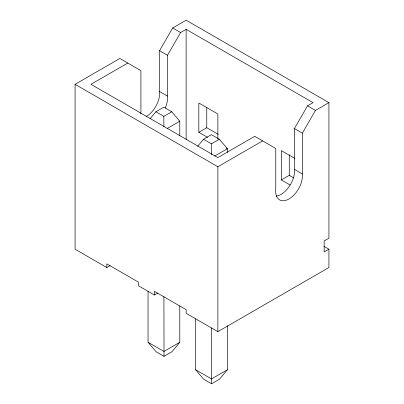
<?xml version="1.0" encoding="UTF-8"?>
<svg xmlns="http://www.w3.org/2000/svg" width="404" height="404" viewBox="0 0 404 404"><rect width="100%" height="100%" fill="white"/><g stroke="black" fill="none" stroke-linecap="round" stroke-linejoin="round"><path stroke-width="0.61" d="M146.273 116.493A18.927 10.928 -60 0 0 159.56 91.516L159.56 50.692L172.68 27.967L186.133 20.2L328.927 102.641L328.927 238.208L324.165 240.956L324.165 251.95L328.927 249.202L328.927 267.524L217.867 331.644L186.133 313.322L186.133 309.656L154.404 291.34L154.404 295.001L157.671 293.117M165.251 107.969A18.927 10.928 -60 0 0 167.493 96.096L167.493 55.272L180.613 32.547L186.133 29.361L313.06 102.641L307.54 105.828L294.42 128.553L294.42 169.377A18.927 10.928 -60 0 1 276.22 196.112M127.795 63.039L90.94 84.32L217.867 157.6L254.722 136.32L275.775 148.475L275.775 189.299A18.927 10.928 -60 0 0 289.062 198.935A18.927 10.928 -60 0 0 302.349 173.957L302.349 133.133L315.474 110.408L328.927 102.641M150.015 118.862L155.893 111.772L163.827 107.191L171.761 111.772L179.79 121.23L179.79 135.673M197.612 146.344L203.49 139.254L211.423 134.673L219.357 139.254L227.386 148.707L227.386 152.475M179.79 305.808L179.79 342.284L171.953 351.738L164.019 356.318L156.085 351.738L148.056 342.284L148.056 291.34M227.386 325.74L227.386 369.766L219.549 379.22L211.615 383.8L203.682 379.22L195.652 369.766L195.652 318.822M110.07 265.635L106.808 267.524L75.073 249.202L75.073 84.32L119.862 58.464L140.915 70.619L140.915 111.438A18.927 10.928 -60 0 0 140.829 113.973M155.893 111.772L163.827 116.352L171.761 111.772M167.094 128.558L179.79 121.23M217.867 138.931L217.867 113.984L198.829 102.995L198.829 132.305L206.762 127.725L218.185 134.32M203.49 139.254L211.423 143.834L219.357 139.254M214.691 156.035L227.386 148.707L226.326 148.096M75.073 84.32L217.867 166.761L262.656 140.9M294.93 158.474L281.33 150.626L281.33 179.937L289.264 175.356L293.612 177.871M179.79 342.284L163.923 351.445L148.056 342.284M227.386 369.766L211.519 378.922L195.652 369.766M172.68 27.967L180.613 32.547M307.54 105.828L315.474 110.408M159.56 50.692L167.493 55.272M294.42 128.553L302.349 133.133M159.56 91.516L167.493 96.096M294.42 169.377L302.349 173.957M198.829 132.305L207.53 137.33M281.33 179.937L290.032 184.961M324.023 246.369L328.927 249.202M154.404 295.001L138.537 285.84L138.537 282.179L106.808 263.857L106.808 267.524M211.615 383.8L211.519 327.982M164.019 356.318L163.923 296.728M211.423 143.834L211.499 154.818M163.827 116.352L163.898 126.725M289.264 154.777L289.264 175.356M217.867 166.761L217.867 331.644M206.762 107.146L206.762 127.725M186.133 29.361L186.133 139.688"/></g></svg>
